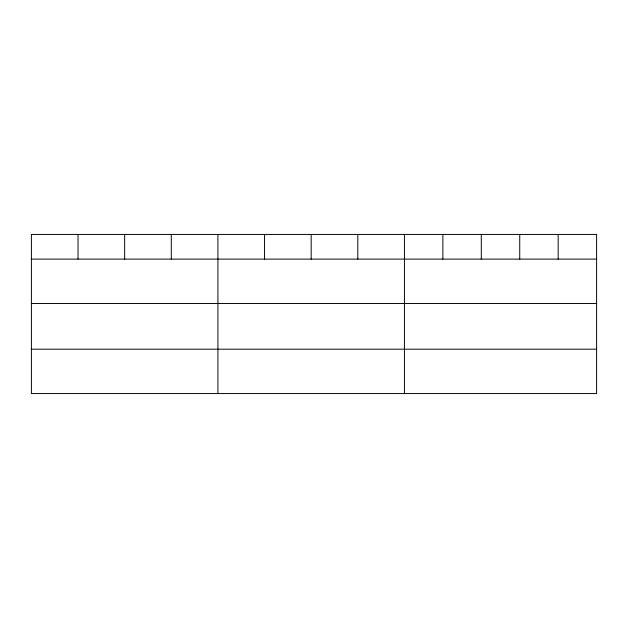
<?xml version="1.0" encoding="UTF-8"?>
<svg xmlns="http://www.w3.org/2000/svg" width="628" height="628" viewBox="0 0 628 628"><rect width="100%" height="100%" fill="white"/><g stroke="black" fill="none" stroke-linecap="round" stroke-linejoin="round"><path stroke-width="0.94" d="M596.6 303.473L596.6 234.44L31.4 234.44L31.4 393.56L596.6 393.56L596.6 303.473L31.4 303.473M31.4 259.105L596.6 259.105M31.4 349.184L596.6 349.184M558.166 234.44L558.166 259.105M519.733 234.44L519.733 259.105M481.299 234.44L481.299 259.105M442.866 234.44L442.866 259.105M404.432 234.44L404.432 393.56M357.803 234.44L357.803 259.105M311.174 234.44L311.174 259.105M264.545 234.44L264.545 259.105M217.916 234.44L217.916 393.56M171.287 234.44L171.287 259.105M124.658 234.44L124.658 259.105M78.029 234.44L78.029 259.105"/></g></svg>
